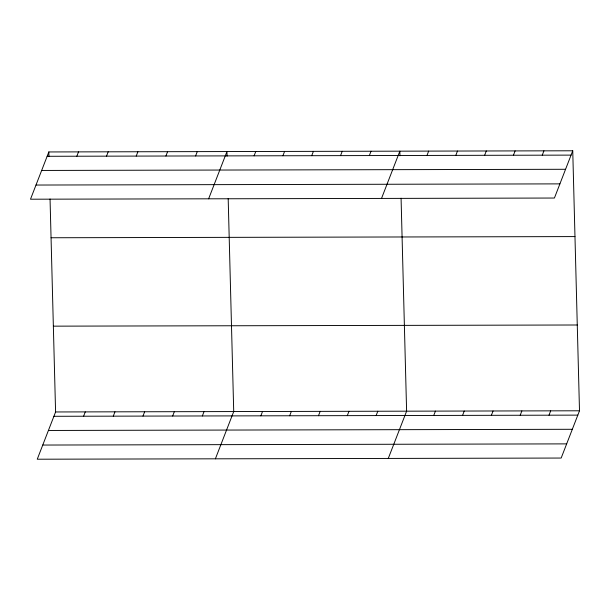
<?xml version="1.0" encoding="UTF-8"?>
<svg xmlns="http://www.w3.org/2000/svg" width="610" height="610" viewBox="0 0 610 610"><rect width="100%" height="100%" fill="white"/><g stroke="black" fill="none" stroke-linecap="round" stroke-linejoin="round"><path stroke-width="0.91" d="M48.831 151.951L30.5 199.211L554.414 198.037L572.744 150.784L48.831 151.951L48.953 156.564M76.837 156.221L78.515 151.882M106.521 156.152L108.206 151.821M136.213 156.084L137.898 151.753M50.05 199.005L55.586 411.963L37.256 459.216L561.169 458.049L579.5 410.789L572.744 150.784M165.905 156.023L167.582 151.684M83.593 416.226L85.278 411.895M195.589 155.954L197.274 151.623M113.285 416.165L114.962 411.826M208.628 198.814L226.958 151.554L227.08 156.168M142.969 416.096L144.654 411.765M254.095 155.825L255.773 151.493M172.66 416.028L174.338 411.697M282.91 155.763L284.588 151.425M202.352 415.967L204.03 411.628M311.725 155.695L313.403 151.364M215.391 458.819L233.721 411.559L228.186 198.608M340.54 155.634L342.218 151.295M260.851 415.837L262.536 411.498M369.355 155.565L371.032 151.234M289.666 415.768L291.351 411.437M381.524 198.425L399.847 151.166L399.969 155.779M318.481 415.707L320.166 411.369M426.985 155.436L428.662 151.105M347.296 415.639L348.981 411.308M455.8 155.375L457.477 151.044M376.111 415.578L377.796 411.239M484.614 155.314L486.3 150.975M388.28 458.43L406.611 411.178L401.075 198.219M513.429 155.245L515.114 150.914M433.74 415.448L435.426 411.117M542.244 155.184L543.929 150.845M462.555 415.387L464.24 411.048M491.37 415.318L493.055 410.987M520.185 415.257L521.87 410.919M549 415.189L550.685 410.858M47.145 156.29L571.059 155.115M41.655 170.449L565.569 169.283M35.998 185.043L559.904 183.877M51.057 237.755L574.971 236.588M53.36 326.159L577.266 324.993M55.586 411.963L579.5 410.789M53.909 416.295L577.822 415.128M48.411 430.462L572.325 429.287M42.753 445.048L566.667 443.882"/></g></svg>
